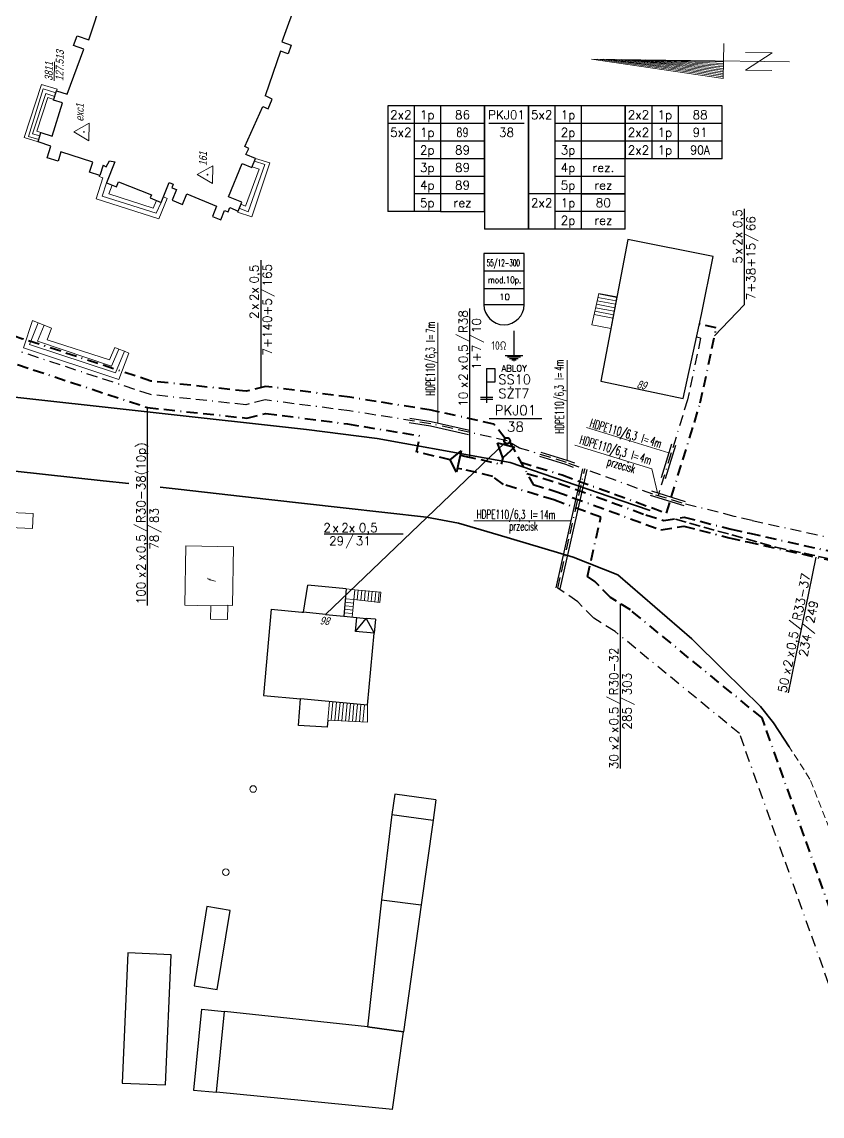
# Model space of a CAD drawing. Header units: millimetres. Extents: x 4848043 to 9699780, y 5827542 to 11659147.
# Drawn here: x 4849861.9 to 4849971, y 5827695.2 to 5827844.5 of the extents above; entities that cross this region are included whole.
import ezdxf
from ezdxf.enums import TextEntityAlignment as Align

# ---------------------------------------------------------------- set-up
doc = ezdxf.new("R2010")
doc.units = ezdxf.units.MM
doc.header["$MEASUREMENT"] = 0
for name, pattern in [('0', [0]), ('BORDER', [1.75, 0.5, -0.25, 0.5, -0.25, 0, -0.25]), ('BUF', [0]), ('KOC', [2, 1.5, -0.5]), ('KOJ', [0]), ('KOU', [1.5, 1, -0.5]), ('SCH', [0])]:
    doc.linetypes.add(name, pattern=pattern)
doc.layers.get('0').update_dxf_attribs({"lineweight": 18})
for name, color, linetype, lineweight in [('EADTD_T_0', 7, '0', 18), ('EBTOO_T_6', 7, '0', 18), ('EBTPO_L_2', 7, '0', 18), ('EBTPO_L_6', 9, '0', 18), ('EBUPP_L_0', 7, '0', 18), ('EBUPP_L_3', 6, '0', 25), ('SDRPK_L_0', 7, '0', 35), ('SDRPK_L_0_nowa_powiatówka', 7, '0', 35), ('SDRPK_L_1_nowa_powiatówka', 7, 'KOU', 18), ('SZNPP_T_0', 1, '0', 18), ('SZNPS_T_4', 7, '0', 18), ('TEL kable doziemne proj.', 32, 'BORDER', 30), ('TEL rury', 6, 'Continuous', 30), ('TEL rury opis MONIKA', 6, 'Continuous', 20), ('TES kable doziemne proj.', 4, 'BORDER', 40), ('TES kable napow. proj.', 241, 'LIN_NAPOW_PROJ', 35), ('TES zakończenia projektowane', 4, 'Continuous', 40), ('TES złącza projektowane', 4, 'Continuous', 40), ('UKKPA_T_6', 251, '0', 18), ('UZB słupy telefoniczne', 32, 'Continuous', 30)]:
    doc.layers.add(name, color=color, linetype=linetype, lineweight=lineweight)
for name, color, linetype in [('OPIS_KABLA', 30, 'Continuous'), ('OPIS_RURY', 6, 'Continuous'), ('RURY-ISTN', 6, 'Continuous'), ('TES opisy kabli abon.', 30, 'Continuous'), ('TES opisy kabli rozdz.', 30, 'Continuous'), ('TES opisy zakończeń', 30, 'Continuous'), ('TES słup. PD', 6, 'Continuous'), ('TES zakończenia istniejące', 140, 'Continuous')]:
    doc.layers.add(name, color=color, linetype=linetype)
doc.styles.add('ROMANS', font='simplex.shx')
doc.styles.add('SIMPLEX', font='simplex.shx', dxfattribs={"width": 0.8, "height": 1.5})
doc.styles.get("Standard").update_dxf_attribs({"font": 'txt', "width": 0.8, "oblique": 15})
doc.linetypes.add('LIN_NAPOW_PROJ', pattern='A,0.0001,-0.4,[136,l_napow.shx,S=0.1,R=0,X=-0.4,Y=0],-0.2,[137,l_napow.shx,S=0.1,R=0,X=-0.2,Y=0],-0.2', length=0.8001)

# ---------------------------------------------------------------- blocks, each defined once
blk = doc.blocks.new('OPX')
at = {"color": 0}
for p, q in [((0.00495, 1.15185), (-0.99505, -0.5802)), ((1.00495, -0.5802), (0.00495, 1.15185)), ((-0.99505, -0.5802), (1.00495, -0.5802))]:
    blk.add_line(p, q, dxfattribs=at)
blk.add_circle((0, 0), 0.045, dxfattribs=at)
blk = doc.blocks.new('UKK')
at = {"color": 0}
blk.add_circle((0, 0), 0.375, dxfattribs=at)
blk = doc.blocks.new('TR-SL1')
blk.add_circle((0, 0), 0.5)
blk = doc.blocks.new('KBR-SL1P')
for p, q in [((0, 0), (-1, 1.48)), ((-1, 1.48), (1, 1.48)), ((1, 1.48), (0, 0))]:
    blk.add_line(p, q)
blk.add_circle((0, 1.98), 0.35)
blk = doc.blocks.new('KIER_PLN2')
for p, q in [((0.34, 24.46), (-1.66, -5.54)), ((0.34, 24.46), (-1.66, -5.54)), ((0.34, -20.54), (0.34, 24.46)), ((0.34, 23.09), (-1.47, -5.54)), ((0.34, 21.71), (-1.28, -5.54)), ((0.34, 20.34), (-1.09, -5.54)), ((0.34, 18.96), (-0.9, -5.54)), ((0.34, 17.59), (-0.71, -5.54)), ((0.34, 16.21), (-0.52, -5.54)), ((0.34, 14.84), (-0.33, -5.54)), ((0.34, 13.46), (-0.14, -5.54)), ((0.34, 12.09), (0.05, -5.54)), ((0.34, 10.71), (0.24, -5.54)), ((-1.66, -5.54), (2.34, -5.54)), ((-0.66, -16.54), (-0.66, -10.54)), ((-0.66, -10.54), (1.34, -16.54)), ((1.34, -16.54), (1.34, -10.54))]:
    blk.add_line(p, q)
blk = doc.blocks.new('KB-RZP')
at = {"style": 'SIMPLEX'}
for s, p in [('/', (0.5, 0.39)), ('x', (-4.75, 0.25)), ('x', (-2.78, 0.25))]:
    blk.add_text(s, height=1, dxfattribs=at).set_placement(p)
for tag, p in [('POJ-KAB', (-5.16, 0.25)), ('DL-KAB', (0.19, -1.25))]:
    blk.add_attdef(tag, text='', height=1, dxfattribs=at).set_placement(p, align=Align.RIGHT)
for tag, p in [('KONS-KAB', (-3.5, 0.25)), ('SR-ZYL', (-0.85, 0.25)), ('SEP', (0.84, -1.25))]:
    blk.add_attdef(tag, text='', height=1, dxfattribs=at).set_placement(p, align=Align.CENTER)
for tag, p in [('NR-KAB', (1.5, 0.25)), ('DL-MON', (1.5, -1.25))]:
    blk.add_attdef(tag, p, '', height=1, dxfattribs=at)
at = {"style": 'SIMPLEX', "flags": 1}
blk.add_attdef('TYP-KAB', text='', height=0.5, dxfattribs=at).set_placement((-8.41, 0.25), align=Align.RIGHT)
blk.add_attdef('REJ-SZAF', (7.64, 0.25), '', height=0.5, dxfattribs=at)
blk = doc.blocks.new('KB-IWP')
at = {"style": 'SIMPLEX'}
for p in [(-1.22, 0.25), (0.64, 0.25)]:
    blk.add_text('x', height=1, dxfattribs=at).set_placement(p, align=Align.RIGHT)
for tag, p in [('POJ-KAB', (-2.13, 0.25)), ('DL-KAB', (-0.62, -1.25))]:
    blk.add_attdef(tag, text='', height=1, dxfattribs=at).set_placement(p, align=Align.RIGHT)
for tag, p in [('KONS-KAB', (-0.52, 0.25)), ('SR-ZYL', (2.12, 0.25)), ('SEP', (-0.02, -1.25))]:
    blk.add_attdef(tag, text='', height=1, dxfattribs=at).set_placement(p, align=Align.CENTER)
at = {"style": 'SIMPLEX', "flags": 1}
blk.add_attdef('TYP-KAB', text='', height=0.5, dxfattribs=at).set_placement((-6.02, 0.25), align=Align.RIGHT)
blk.add_attdef('REJ-SZAF', (6.39, 0.25), '', height=0.5, dxfattribs=at)
at = {"style": 'SIMPLEX'}
blk.add_attdef('DL-MON', (0.7, -1.25), '', height=1, dxfattribs=at)
blk = doc.blocks.new('OB')
at = {"style": 'ROMANS', "width": 0.6}
blk.add_text('l=', height=2, dxfattribs=at).set_placement((9.86, 0.18))
for tag, p in [('OB_TYP', (8.68, 0.18)), ('OB_SW', (11.54, -2.76))]:
    blk.add_attdef(tag, text='', height=2, dxfattribs=at).set_placement(p, align=Align.RIGHT)
blk.add_attdef('OB_DL', (11.91, 0.18), '', height=2, dxfattribs=at)
blk = doc.blocks.new('KBR-ZP2')
blk.add_line((-4, 2), (4, 2))
at = {"style": 'SIMPLEX'}
for tag, p in [('REJ-SZAF', (0, 2.5)), ('NR-ZAK', (0, 0))]:
    blk.add_attdef(tag, text='', height=1.5, dxfattribs=at).set_placement(p, align=Align.CENTER)
blk = doc.blocks.new('*U141')
for p, q in [((10, 0), (0, 0)), ((0, 0), (0, -4)), ((10, -4), (10, 0)), ((0, -4), (0, -8)), ((9, -4), (1, -4)), ((10, -8), (10, -4)), ((0, -8), (0, -12)), ((10, -12), (10, -8)), ((0, -12), (0, -16)), ((10, -16), (10, -12)), ((0, -16), (0, -20)), ((10, -20), (10, -16)), ((0, -20), (0, -24)), ((10, -24), (10, -20)), ((0, -24), (0, -28)), ((10, -28), (10, -24)), ((10, -28), (0, -28))]:
    blk.add_line(p, q)
at = {"style": 'SIMPLEX'}
for tag, p in [('SZAFA', (5, -2)), ('PUNKT', (5, -6))]:
    blk.add_attdef(tag, text='', height=2, dxfattribs=at).set_placement(p, align=Align.MIDDLE_CENTER)
blk = doc.blocks.new('*U136')
for p, q in [((6, 0), (0, 0)), ((0, 0), (0, -4)), ((6, 0), (6, -4)), ((12, 0), (6, 0)), ((22, 0), (12, 0)), ((12, 0), (12, -4)), ((22, -4), (22, 0)), ((6, -4), (0, -4)), ((12, -4), (6, -4)), ((22, -4), (12, -4))]:
    blk.add_line(p, q)
at = {"style": 'SIMPLEX'}
for s, p in [('2x2', (3, -2)), ('1p', (9, -2))]:
    blk.add_text(s, height=2, dxfattribs=at).set_placement(p, align=Align.MIDDLE_CENTER)
blk.add_attdef('PARA1', text='', height=2, dxfattribs=at).set_placement((17, -2), align=Align.MIDDLE_CENTER)
blk = doc.blocks.new('*U126')
for p, q in [((6, 0), (0, 0)), ((0, 0), (0, -16)), ((6, 0), (6, -4)), ((12, 0), (6, 0)), ((22, 0), (12, 0)), ((12, 0), (12, -4)), ((22, -4), (22, 0)), ((6, -4), (6, -8)), ((12, -4), (6, -4)), ((22, -4), (12, -4)), ((12, -4), (12, -8)), ((22, -8), (22, -4)), ((6, -8), (6, -12)), ((12, -8), (6, -8)), ((22, -8), (12, -8)), ((12, -8), (12, -12)), ((22, -12), (22, -8)), ((6, -12), (6, -16)), ((12, -12), (6, -12)), ((22, -12), (12, -12)), ((12, -12), (12, -16)), ((22, -16), (22, -12)), ((0, -16), (0, -20)), ((6, -16), (6, -20)), ((12, -16), (6, -16)), ((22, -16), (12, -16)), ((12, -16), (12, -20)), ((22, -20), (22, -16)), ((6, -20), (0, -20)), ((12, -20), (6, -20)), ((12, -20), (22, -20))]:
    blk.add_line(p, q)
at = {"style": 'SIMPLEX'}
for s, p in [('5x2', (3, -2)), ('1p', (9, -2)), ('2p', (9, -6)), ('3p', (9, -10)), ('4p', (9, -14)), ('5p', (9, -18))]:
    blk.add_text(s, height=2, dxfattribs=at).set_placement(p, align=Align.MIDDLE_CENTER)
for tag, p in [('PARA1', (17, -2)), ('PARA2', (17, -6)), ('PARA3', (17, -10)), ('PARA4', (17, -14)), ('PARA5', (17, -18))]:
    blk.add_attdef(tag, text='', height=2, dxfattribs=at).set_placement(p, align=Align.MIDDLE_CENTER)
blk = doc.blocks.new('ZL-2P')
for p, q in [((0, 0), (1, 1.25)), ((1, 1.25), (1, -1.25)), ((1, -1.25), (0, 0)), ((1, 0.75), (1.5, 0.75)), ((1, -0.75), (1.5, -0.75))]:
    blk.add_line(p, q)
blk = doc.blocks.new('*U123')
for p, q in [((6, 0), (0, 0)), ((0, 0), (0, -4)), ((6, 0), (6, -4)), ((12, 0), (6, 0)), ((22, 0), (12, 0)), ((12, 0), (12, -4)), ((22, -4), (22, 0)), ((0, -4), (0, -8)), ((6, -4), (6, -8)), ((12, -4), (6, -4)), ((22, -4), (12, -4)), ((12, -4), (12, -8)), ((22, -8), (22, -4)), ((6, -8), (0, -8)), ((12, -8), (6, -8)), ((22, -8), (12, -8))]:
    blk.add_line(p, q)
at = {"style": 'SIMPLEX'}
for s, p in [('2x2', (3, -2)), ('1p', (9, -2)), ('2p', (9, -6))]:
    blk.add_text(s, height=2, dxfattribs=at).set_placement(p, align=Align.MIDDLE_CENTER)
for tag, p in [('PARA1', (17, -2)), ('PARA2', (17, -6))]:
    blk.add_attdef(tag, text='', height=2, dxfattribs=at).set_placement(p, align=Align.MIDDLE_CENTER)
blk = doc.blocks.new('ZLOP')
for p, q in [((9.15, 0), (0, 0)), ((0, 0), (0, -11.62)), ((9.15, -11.62), (9.15, 0)), ((9.15, -4), (0, -4)), ((9.15, -8), (0, -8)), ((0, -11.62), (9.15, -11.62))]:
    blk.add_line(p, q)
blk.add_arc((4.58, -11.62), 4.58, 180, 0)
at = {"style": 'ROMANS', "width": 0.713756}
blk.add_attdef('MUFA', text='', height=1.41, dxfattribs=at).set_placement((0.63, -2.88), (8.18, -2.88), align=Align.FIT)
at = {"style": 'ROMANS'}
for tag, p in [('LACZNIK', (4.71, -6.72)), ('PARY', (4.69, -10.56))]:
    blk.add_attdef(tag, text='', height=1.41, dxfattribs=at).set_placement(p, align=Align.CENTER)
for tag, flags, p in [('NRZL', 4, (4.68, -14.12)), ('BOKT', 1, (4.69, -17.8))]:
    blk.add_attdef(tag, text='', height=1.41, dxfattribs=dict(at, flags=flags)).set_placement(p, align=Align.CENTER)

msp = doc.modelspace()

# ---------------------------------------------------------------- linework, layer by layer
at = {"layer": 'EBTPO_L_2', "linetype": 'BUF'}
for p, q in [((4849884.12, 5827764.89), (4849884.26, 5827772.99)), ((4849884.26, 5827772.99), (4849890.75, 5827772.88)), ((4849890.75, 5827772.88), (4849890.61, 5827764.88)), ((4849887.66, 5827764.83), (4849884.12, 5827764.89)), ((4849887.62, 5827763.01), (4849887.66, 5827764.83)), ((4849889.96, 5827764.9), (4849887.66, 5827764.83)), ((4849889.96, 5827764.9), (4849889.93, 5827762.96)), ((4849890.61, 5827764.88), (4849889.96, 5827764.9)), ((4849889.93, 5827762.96), (4849887.62, 5827763.01))]:
    msp.add_line(p, q, dxfattribs=at)
at = {"layer": 'EBTPO_L_6', "linetype": '0'}
for p, q in [((4849862.21, 5827828.69), (4849864.56, 5827835.9)), ((4849864.79, 5827835.34), (4849862.77, 5827828.85)), ((4849863.34, 5827829.21), (4849865.15, 5827834.71)), ((4849864.56, 5827835.9), (4849866.7, 5827835.29)), ((4849866.53, 5827834.79), (4849864.79, 5827835.34)), ((4849865.15, 5827834.71), (4849866.38, 5827834.3)), ((4849866.7, 5827835.29), (4849866.62, 5827835.04)), ((4849865.44, 5827834.14), (4849863.92, 5827829.56)), ((4849866.25, 5827833.89), (4849865.44, 5827834.14)), ((4849864.09, 5827828.08), (4849862.21, 5827828.69)), ((4849862.77, 5827828.85), (4849864.19, 5827828.4)), ((4849864.34, 5827828.9), (4849863.34, 5827829.21)), ((4849863.92, 5827829.56), (4849864.48, 5827829.36)), ((4849893.75, 5827825.81), (4849895.72, 5827825.22)), ((4849892.37, 5827819.32), (4849894.24, 5827824.37)), ((4849892.76, 5827818.56), (4849895.01, 5827825)), ((4849895.72, 5827825.22), (4849893.26, 5827817.86)), ((4849894.24, 5827824.37), (4849893.31, 5827824.71)), ((4849895.01, 5827825), (4849893.62, 5827825.48)), ((4849872.04, 5827820.32), (4849872.94, 5827823.19)), ((4849872.41, 5827823.36), (4849872.47, 5827823.53)), ((4849872.94, 5827823.19), (4849872.41, 5827823.36)), ((4849873.43, 5827822.5), (4849872.83, 5827820.7)), ((4849873.73, 5827821.03), (4849874.18, 5827822.2)), ((4849880.57, 5827817.62), (4849872.04, 5827820.32)), ((4849872.83, 5827820.7), (4849880.22, 5827818.39)), ((4849879.79, 5827819.04), (4849873.73, 5827821.03)), ((4849880.23, 5827820.11), (4849879.79, 5827819.04)), ((4849880.22, 5827818.39), (4849880.87, 5827819.84)), ((4849881.71, 5827820.36), (4849880.57, 5827817.62)), ((4849881.19, 5827820.59), (4849881.71, 5827820.36)), ((4849891.31, 5827818.52), (4849891.38, 5827818.65)), ((4849893.26, 5827817.86), (4849891.31, 5827818.52)), ((4849891.54, 5827819.06), (4849892.76, 5827818.56)), ((4849891.75, 5827819.58), (4849892.37, 5827819.32))]:
    msp.add_line(p, q, dxfattribs=at)
at = {"layer": 'EBTPO_L_6', "linetype": 'SCH'}
for p, q in [((4849939.6, 5827803.14), (4849940.54, 5827807.42)), ((4849940.33, 5827806.42), (4849942.83, 5827805.94)), ((4849940.43, 5827806.89), (4849942.92, 5827806.41)), ((4849940.53, 5827807.36), (4849943.02, 5827806.88)), ((4849943.03, 5827806.94), (4849940.54, 5827807.42)), ((4849942.2, 5827802.65), (4849943.03, 5827806.94)), ((4849940.02, 5827805.01), (4849942.57, 5827804.52)), ((4849940.12, 5827805.48), (4849942.65, 5827805)), ((4849940.23, 5827805.95), (4849942.74, 5827805.47)), ((4849862.1, 5827800), (4849863.33, 5827803.73)), ((4849864.09, 5827803.43), (4849862.91, 5827800.46)), ((4849863.33, 5827803.73), (4849864.09, 5827803.43)), ((4849864.93, 5827803.08), (4849864.09, 5827803.43)), ((4849939.91, 5827804.55), (4849942.47, 5827804.06)), ((4849864.02, 5827800.92), (4849864.93, 5827803.08)), ((4849864.93, 5827803.08), (4849865.92, 5827802.69)), ((4849865.92, 5827802.69), (4849865.32, 5827801.11)), ((4849942.2, 5827802.65), (4849939.6, 5827803.14)), ((4849862.91, 5827800.46), (4849874.66, 5827796.58)), ((4849874.11, 5827797.49), (4849864.02, 5827800.92)), ((4849865.32, 5827801.11), (4849873.82, 5827798.37)), ((4849875.11, 5827795.68), (4849862.1, 5827800)), ((4849873.82, 5827798.37), (4849874.58, 5827800.07)), ((4849875.1, 5827799.81), (4849874.11, 5827797.49)), ((4849874.58, 5827800.07), (4849875.1, 5827799.81)), ((4849874.66, 5827796.58), (4849875.87, 5827799.56)), ((4849875.87, 5827799.56), (4849875.1, 5827799.81)), ((4849876.46, 5827799.28), (4849875.11, 5827795.68)), ((4849875.87, 5827799.56), (4849876.46, 5827799.28)), ((4849905.78, 5827763.4), (4849906.13, 5827767.12)), ((4849907.28, 5827767), (4849906.13, 5827767.12)), ((4849906.92, 5827763.29), (4849907.28, 5827767)), ((4849907.15, 5827765.67), (4849907.28, 5827767)), ((4849907.28, 5827767), (4849910.85, 5827766.68)), ((4849907.76, 5827766.96), (4849907.63, 5827765.63)), ((4849908.24, 5827766.91), (4849908.11, 5827765.57)), ((4849908.72, 5827766.88), (4849908.59, 5827765.52)), ((4849909.19, 5827766.83), (4849909.05, 5827765.47)), ((4849909.67, 5827766.79), (4849909.53, 5827765.42)), ((4849910.15, 5827766.74), (4849910.01, 5827765.37)), ((4849910.63, 5827766.71), (4849910.49, 5827765.32)), ((4849910.7, 5827765.29), (4849910.85, 5827766.68)), ((4849905.91, 5827764.83), (4849907.06, 5827764.72)), ((4849905.96, 5827765.31), (4849907.11, 5827765.2)), ((4849906, 5827765.79), (4849907.15, 5827765.67)), ((4849907.15, 5827765.67), (4849910.7, 5827765.29)), ((4849906.92, 5827763.29), (4849905.78, 5827763.4)), ((4849905.82, 5827763.87), (4849906.96, 5827763.76)), ((4849905.87, 5827764.35), (4849907.02, 5827764.24)), ((4849903.83, 5827751.75), (4849903.6, 5827749.23)), ((4849903.83, 5827751.75), (4849909.03, 5827751.27)), ((4849904.08, 5827749.2), (4849904.31, 5827751.7)), ((4849904.56, 5827749.18), (4849904.79, 5827751.66)), ((4849905.04, 5827749.14), (4849905.27, 5827751.61)), ((4849905.52, 5827749.12), (4849905.75, 5827751.57)), ((4849906, 5827749.09), (4849906.23, 5827751.52)), ((4849906.48, 5827749.07), (4849906.7, 5827751.48)), ((4849906.96, 5827749.05), (4849907.17, 5827751.44)), ((4849907.44, 5827749.02), (4849907.65, 5827751.39)), ((4849907.92, 5827749), (4849908.13, 5827751.35)), ((4849908.4, 5827748.96), (4849908.61, 5827751.3)), ((4849909.03, 5827751.27), (4849909.02, 5827748.93)), ((4849903.6, 5827749.23), (4849909.02, 5827748.93))]:
    msp.add_line(p, q, dxfattribs=at)
at = {"layer": 'EBUPP_L_0', "linetype": '0'}
for p, q in [((4849863.41, 5827777.42), (4849859.31, 5827777.59)), ((4849863.32, 5827775.37), (4849863.41, 5827777.42)), ((4849859.14, 5827775.54), (4849863.32, 5827775.37))]:
    msp.add_line(p, q, dxfattribs=at)
at = {"layer": 'EBUPP_L_3', "linetype": '0'}
for p, q in [((4849871.01, 5827842), (4849873.16, 5827848.57)), ((4849899.46, 5827847.67), (4849897.35, 5827841.73)), ((4849868.94, 5827841.23), (4849869.43, 5827842.58)), ((4849869.43, 5827842.58), (4849871.01, 5827842)), ((4849868.05, 5827834.6), (4849870.32, 5827840.73)), ((4849870.32, 5827840.73), (4849868.94, 5827841.23)), ((4849897.35, 5827841.73), (4849898.61, 5827841.28)), ((4849898.61, 5827841.28), (4849898.19, 5827840.1)), ((4849897.17, 5827840.46), (4849895.07, 5827834.37)), ((4849898.19, 5827840.1), (4849897.17, 5827840.46)), ((4849866.22, 5827833.78), (4849866.62, 5827835.04)), ((4849866.62, 5827835.04), (4849868.05, 5827834.6)), ((4849866, 5827828.87), (4849867.42, 5827833.41)), ((4849867.42, 5827833.41), (4849866.22, 5827833.78)), ((4849895.3, 5827834.27), (4849895.07, 5827834.37)), ((4849896.04, 5827833.94), (4849895.3, 5827834.27)), ((4849895.45, 5827832.6), (4849896.04, 5827833.94)), ((4849892.31, 5827827.46), (4849894.73, 5827832.92)), ((4849894.73, 5827832.92), (4849895.45, 5827832.6)), ((4849864.09, 5827828.08), (4849864.48, 5827829.36)), ((4849864.48, 5827829.36), (4849866, 5827828.87)), ((4849865.82, 5827827.53), (4849864.09, 5827828.08)), ((4849865.32, 5827825.93), (4849865.82, 5827827.53)), ((4849892.85, 5827827.17), (4849892.31, 5827827.46)), ((4849892.41, 5827826.36), (4849892.85, 5827827.17)), ((4849866.82, 5827825.46), (4849865.32, 5827825.93)), ((4849867.21, 5827826.72), (4849866.82, 5827825.46)), ((4849871.55, 5827825.35), (4849867.21, 5827826.72)), ((4849893.75, 5827825.81), (4849892.41, 5827826.36)), ((4849893.26, 5827824.61), (4849893.75, 5827825.81)), ((4849871.12, 5827823.96), (4849871.55, 5827825.35)), ((4849872.97, 5827824.91), (4849872.52, 5827823.51)), ((4849872.97, 5827824.91), (4849873.4, 5827824.69)), ((4849873.4, 5827824.69), (4849873.82, 5827825.52)), ((4849874.56, 5827825.36), (4849873.43, 5827822.5)), ((4849873.82, 5827825.52), (4849874.56, 5827825.36)), ((4849890.07, 5827820.62), (4849891.93, 5827825.16)), ((4849891.93, 5827825.16), (4849893.26, 5827824.61)), ((4849872.52, 5827823.51), (4849871.12, 5827823.96)), ((4849874.79, 5827821.96), (4849875.05, 5827822.64)), ((4849875.05, 5827822.64), (4849879.56, 5827820.86)), ((4849873.43, 5827822.5), (4849874.79, 5827821.96)), ((4849880.87, 5827819.84), (4849881.99, 5827822.54)), ((4849881.99, 5827822.54), (4849882.51, 5827822.33)), ((4849882.51, 5827822.33), (4849882.32, 5827821.85)), ((4849882.32, 5827821.85), (4849882.96, 5827821.59)), ((4849882.96, 5827821.59), (4849882.37, 5827820.14)), ((4849879.56, 5827820.86), (4849879.4, 5827820.45)), ((4849879.4, 5827820.45), (4849880.87, 5827819.84)), ((4849882.37, 5827820.14), (4849883.78, 5827819.57)), ((4849883.78, 5827819.57), (4849884.37, 5827821)), ((4849884.37, 5827821), (4849888.44, 5827819.34)), ((4849891.88, 5827819.88), (4849890.07, 5827820.62)), ((4849891.38, 5827818.65), (4849891.88, 5827819.88)), ((4849888.44, 5827819.34), (4849887.86, 5827817.92)), ((4849889, 5827817.46), (4849889.53, 5827818.74)), ((4849889.53, 5827818.74), (4849890, 5827818.56)), ((4849890, 5827818.56), (4849890.23, 5827819.13)), ((4849890.23, 5827819.13), (4849891.38, 5827818.65)), ((4849887.86, 5827817.92), (4849889, 5827817.46)), ((4849944.52, 5827814.8), (4849940.82, 5827795.47)), ((4849956.14, 5827812.44), (4849944.52, 5827814.8)), ((4849954.54, 5827804.55), (4849956.14, 5827812.44)), ((4849954.22, 5827803.09), (4849954.54, 5827804.55)), ((4849952.05, 5827793.08), (4849954.22, 5827803.09)), ((4849940.82, 5827795.47), (4849948.2, 5827793.9)), ((4849948.2, 5827793.9), (4849952.05, 5827793.08)), ((4849900.3, 5827763.93), (4849900.86, 5827767.62)), ((4849900.86, 5827767.62), (4849900.86, 5827767.62)), ((4849906.13, 5827767.12), (4849900.86, 5827767.62)), ((4849906.13, 5827767.12), (4849905.78, 5827763.4)), ((4849895.9, 5827764.36), (4849894.82, 5827752.57)), ((4849895.9, 5827764.36), (4849900.07, 5827763.95)), ((4849900.07, 5827763.95), (4849900.3, 5827763.93)), ((4849903.3, 5827763.64), (4849900.3, 5827763.93)), ((4849903.3, 5827763.64), (4849905.78, 5827763.4)), ((4849905.78, 5827763.4), (4849907.56, 5827763.23)), ((4849907.37, 5827761.33), (4849907.56, 5827763.23)), ((4849907.37, 5827761.33), (4849908.83, 5827763.1)), ((4849907.56, 5827763.23), (4849908.83, 5827763.1)), ((4849910.1, 5827762.98), (4849908.83, 5827763.1)), ((4849908.83, 5827763.1), (4849909.92, 5827761.1)), ((4849910.1, 5827762.98), (4849909.92, 5827761.1)), ((4849909.92, 5827761.1), (4849907.37, 5827761.33)), ((4849909.03, 5827751.27), (4849909.92, 5827761.1)), ((4849894.82, 5827752.57), (4849899.86, 5827752.11)), ((4849899.63, 5827748.5), (4849899.86, 5827752.11)), ((4849909.03, 5827751.27), (4849899.86, 5827752.11)), ((4849903.54, 5827748.25), (4849899.63, 5827748.5)), ((4849903.6, 5827749.23), (4849903.54, 5827748.25)), ((4849912.73, 5827739.13), (4849912.33, 5827736.36)), ((4849918.35, 5827738.35), (4849912.73, 5827739.13)), ((4849918.35, 5827738.35), (4849917.97, 5827735.56)), ((4849912.33, 5827736.36), (4849910.94, 5827724.7)), ((4849912.33, 5827736.36), (4849917.97, 5827735.56)), ((4849917.97, 5827735.56), (4849916.34, 5827724.05)), ((4849910.94, 5827724.7), (4849909, 5827707.4)), ((4849910.94, 5827724.7), (4849916.34, 5827724.05)), ((4849887.12, 5827723.79), (4849885.37, 5827712.99)), ((4849890.27, 5827723.28), (4849887.12, 5827723.79)), ((4849888.53, 5827712.47), (4849890.27, 5827723.28)), ((4849916.34, 5827724.05), (4849913.92, 5827706.72)), ((4849876.32, 5827717.49), (4849875.56, 5827699.71)), ((4849882.26, 5827717.23), (4849876.32, 5827717.49)), ((4849881.48, 5827699.46), (4849882.26, 5827717.23)), ((4849885.37, 5827712.99), (4849888.53, 5827712.47)), ((4849886.37, 5827709.81), (4849885.28, 5827698.77)), ((4849886.37, 5827709.81), (4849889.52, 5827709.48)), ((4849888.44, 5827698.46), (4849889.52, 5827709.48)), ((4849909, 5827707.4), (4849889.52, 5827709.48)), ((4849909, 5827707.4), (4849909, 5827707.4)), ((4849909, 5827707.4), (4849913.92, 5827706.72)), ((4849913.92, 5827706.72), (4849909, 5827707.4)), ((4849912.43, 5827696.11), (4849913.92, 5827706.72)), ((4849875.56, 5827699.71), (4849881.48, 5827699.46)), ((4849885.28, 5827698.77), (4849888.44, 5827698.46)), ((4849912.43, 5827696.11), (4849888.44, 5827698.46))]:
    msp.add_line(p, q, dxfattribs=at)
at = {"layer": 'OPIS_RURY'}
for p, q in [((4849928.99, 5827802.33), (4849928.99, 5827798.98)), ((4849927.8, 5827798.98), (4849930.18, 5827798.98)), ((4849928.1, 5827798.78), (4849929.88, 5827798.78)), ((4849928.39, 5827798.57), (4849929.58, 5827798.57)), ((4849928.69, 5827798.37), (4849929.29, 5827798.37)), ((4849928.97, 5827798.21), (4849929.01, 5827798.21))]:
    msp.add_line(p, q, dxfattribs=at)
at = {"layer": 'RURY-ISTN'}
for p, q in [((4849925.26, 5827797.17), (4849925.26, 5827792.52)), ((4849925.26, 5827797.17), (4849926.38, 5827797.17)), ((4849926.38, 5827797.17), (4849926.38, 5827795.33)), ((4849926.38, 5827795.33), (4849925.26, 5827795.33)), ((4849926.12, 5827793.22), (4849924.41, 5827793.22)), ((4849926.12, 5827792.95), (4849924.41, 5827792.95))]:
    msp.add_line(p, q, dxfattribs=at)
at = {"layer": 'SDRPK_L_0', "linetype": 'KOJ'}
for p, q in [((4849855.44, 5827793.86), (4849900.7, 5827788.86)), ((4849900.7, 5827788.86), (4849910.33, 5827787.65)), ((4849910.33, 5827787.65), (4849924.91, 5827785.01)), ((4849924.91, 5827785.01), (4849928.46, 5827784.36)), ((4849928.46, 5827784.36), (4849943.55, 5827779.19)), ((4849872.97, 5827781.88), (4849860.97, 5827783.19)), ((4849876.48, 5827781.49), (4849872.97, 5827781.88)), ((4849883.19, 5827780.74), (4849880.75, 5827781.01)), ((4849895.56, 5827779.34), (4849883.19, 5827780.74)), ((4849905.71, 5827778.2), (4849895.56, 5827779.34)), ((4849917.08, 5827776.92), (4849905.71, 5827778.2)), ((4849943.55, 5827779.19), (4849947.57, 5827777.83)), ((4849921.44, 5827776.1), (4849917.08, 5827776.92)), ((4849926.85, 5827774.49), (4849921.44, 5827776.1)), ((4849937.05, 5827771.45), (4849926.85, 5827774.49)), ((4849943.17, 5827769.06), (4849937.05, 5827771.45))]:
    msp.add_line(p, q, dxfattribs=at)
at = {"layer": 'SDRPK_L_0', "linetype": 'KOC'}
for p, q in [((4849951.01, 5827776.62), (4849964.65, 5827772.83)), ((4849964.65, 5827772.83), (4849979.9, 5827769.51))]:
    msp.add_line(p, q, dxfattribs=at)
at = {"layer": 'SDRPK_L_0_nowa_powiatówka', "linetype": '0'}
for p, q in [((4849953.23, 5827760.33), (4849943.17, 5827769.06)), ((4849957.6, 5827756), (4849953.23, 5827760.33)), ((4849962.59, 5827751.08), (4849957.6, 5827756)), ((4849964.38, 5827748.87), (4849962.59, 5827751.08)), ((4849966.51, 5827745.6), (4849964.38, 5827748.87))]:
    msp.add_line(p, q, dxfattribs=at)
at = {"layer": 'SDRPK_L_1_nowa_powiatówka', "linetype": 'KOU'}
for p, q in [((4849969.35, 5827741.18), (4849966.51, 5827745.6)), ((4849977.5, 5827720.55), (4849969.35, 5827741.18))]:
    msp.add_line(p, q, dxfattribs=at)
at = {"layer": 'TEL kable doziemne proj.', "ltscale": 3}
for p, q in [((4849954.44, 5827801.34), (4849952.66, 5827792.93)), ((4849954.44, 5827801.34), (4849953.87, 5827801.47)), ((4849952.66, 5827792.93), (4849948.63, 5827779.84)), ((4849961.48, 5827776.46), (4849998.8, 5827768.2))]:
    msp.add_line(p, q, dxfattribs=at)
for points in [[(4849959.03, 5827777.02), (4849951.92, 5827778.82), (4849947.94, 5827780.05), (4849936.16, 5827784.37), (4849929.74, 5827786.34), (4849928.06, 5827787.33), (4849917.65, 5827789.65), (4849906.55, 5827791.41), (4849895.05, 5827792.9), (4849892.42, 5827792.24), (4849879.41, 5827793.63), (4849861.9, 5827799.4)], [(4849996.75, 5827686.02), (4849991.2, 5827703.13), (4849977.28, 5827698.18), (4849959.76, 5827747.38), (4849942.77, 5827761.31), (4849939.87, 5827763.11), (4849937.7, 5827765.36), (4849934.97, 5827767.22), (4849938.64, 5827783.46)], [(4849961.48, 5827776.46), (4849959.03, 5827777.02)]]:
    msp.add_lwpolyline(points, dxfattribs=at)
at = {"layer": 'TEL rury'}
for p, q in [((4849914.68, 5827789.82), (4849917.59, 5827789.35)), ((4849914.78, 5827790.41), (4849917.7, 5827789.94)), ((4849917.7, 5827789.94), (4849922.92, 5827788.78)), ((4849917.59, 5827789.35), (4849922.79, 5827788.2)), ((4849949.09, 5827782.34), (4849950.5, 5827786.93)), ((4849936.25, 5827784.65), (4849932.71, 5827785.74)), ((4849949.66, 5827782.16), (4849951.07, 5827786.75)), ((4849936.06, 5827784.08), (4849932.53, 5827785.16)), ((4849937.11, 5827783.7), (4849936.06, 5827784.08)), ((4849937.31, 5827784.26), (4849936.25, 5827784.65)), ((4849938.35, 5827783.52), (4849934.68, 5827767.28)), ((4849938.93, 5827783.39), (4849935.26, 5827767.15)), ((4849947.55, 5827779.91), (4849952.14, 5827778.48)), ((4849947.73, 5827780.48), (4849952.32, 5827779.05))]:
    msp.add_line(p, q, dxfattribs=at)
at = {"layer": 'TEL rury opis MONIKA'}
for p, q in [((4849918.61, 5827803.41), (4849918.62, 5827789.74)), ((4849936.24, 5827798.32), (4849936.25, 5827784.65)), ((4849950.12, 5827785.69), (4849938.88, 5827789.12)), ((4849947.81, 5827783.51), (4849937.3, 5827786.71)), ((4849948.54, 5827780.23), (4849947.81, 5827783.51)), ((4849936.74, 5827776.43), (4849923.5, 5827776.43))]:
    msp.add_line(p, q, dxfattribs=at)
at = {"layer": 'TES kable doziemne proj.', "ltscale": 3}
for p, q in [((4849855.75, 5827803.55), (4849861.96, 5827801.25)), ((4849861.3, 5827797.71), (4849879.03, 5827791.86)), ((4849879.03, 5827791.86), (4849892.55, 5827790.42)), ((4849892.55, 5827790.42), (4849895.16, 5827791.07)), ((4849895.16, 5827791.07), (4849906.29, 5827789.63)), ((4849906.29, 5827789.63), (4849916.17, 5827788)), ((4849915.72, 5827785.78), (4849916.17, 5827788)), ((4849920.31, 5827784.75), (4849915.72, 5827785.78)), ((4849922.26, 5827785.24), (4849927.25, 5827784.13)), ((4849927.48, 5827785.02), (4849927.25, 5827784.13))]:
    msp.add_line(p, q, dxfattribs=at)
for points in [[(4849929.92, 5827784.4), (4849935.58, 5827782.66), (4849949.78, 5827777.46), (4849954.4, 5827792.48), (4849956.58, 5827802.72), (4849954.25, 5827803.23)], [(4849927.8, 5827787.66), (4849926.26, 5827789.59), (4849917.71, 5827791.5), (4849906.61, 5827793.26), (4849895.12, 5827794.75), (4849892.49, 5827794.09), (4849879.48, 5827795.48), (4849861.96, 5827801.25)], [(4849928.42, 5827787.11), (4849931.59, 5827781.37), (4849934.82, 5827780.38), (4849949.03, 5827775.18), (4849952.13, 5827775.68), (4849958.33, 5827774.1), (4849960.83, 5827773.53), (4849995.22, 5827765.92), (4849992.67, 5827754.53), (4850020.48, 5827748.19)], [(4849993.07, 5827685.71), (4849988.92, 5827698.5), (4849981.88, 5827695.99), (4849962.82, 5827749.53), (4849944.87, 5827764.25), (4849942.15, 5827765.93), (4849940.03, 5827768.13), (4849939.02, 5827768.82), (4849940.85, 5827776.9), (4849934.43, 5827779.25), (4849927.54, 5827781.36), (4849926.1, 5827782.45), (4849921.87, 5827783.48)], [(4849930.76, 5827782.88), (4849935.2, 5827781.52), (4849946.98, 5827777.21), (4849949.42, 5827776.46), (4849952.18, 5827776.9), (4849958.61, 5827775.26), (4849961.09, 5827774.71), (4849996.65, 5827766.83), (4849994.1, 5827755.43), (4850021.27, 5827749.24)]]:
    msp.add_lwpolyline(points, dxfattribs=at)
at = {"layer": 'TES kable napow. proj.', "ltscale": 3}
msp.add_line((4849927.75, 5827787.04), (4849903.3, 5827763.64), dxfattribs=at)
at = {"layer": 'TES opisy kabli rozdz.'}
for p, q in [((4849960.39, 5827818.95), (4849960.39, 5827805.86)), ((4849894.45, 5827811.96), (4849894.45, 5827794.58)), ((4849922.97, 5827785.08), (4849922.97, 5827805.35)), ((4849956.35, 5827801.64), (4849960.39, 5827805.86)), ((4849879.03, 5827764.88), (4849879.03, 5827791.86)), ((4849913.86, 5827774.57), (4849903.1, 5827774.57)), ((4849966.44, 5827752.93), (4849970.2, 5827771.46)), ((4849943.51, 5827742.65), (4849943.51, 5827765.09))]:
    msp.add_line(p, q, dxfattribs=at)

# ---------------------------------------------------------------- block references
at = {"linetype": 'Continuous', "xscale": 1.199999999999999, "yscale": 0.6, "zscale": 1.199999999999999, "rotation": 89.17478727465868}
msp.add_blockref('KIER_PLN2', (4849954.23, 5827838.76), dxfattribs=at)
at = {"layer": 'SZNPP_T_0', "xscale": 1.2, "yscale": 1.2, "zscale": 1.2, "rotation": 88.97723720235952}
for p in [(4849870.36, 5827829.44), (4849887.19, 5827823.62)]:
    msp.add_blockref('OPX', p, dxfattribs=at)
at = {"layer": 'TEL rury opis MONIKA'}
for p, xscale, yscale, zscale, rotation, values in [((4849918.29, 5827794.89), 0.6, 0.6, 0.6, 89.85689110256736, {'OB_TYP': 'HDPE110/6,3', 'OB_DL': '7m'}), ((4849935.9, 5827789.72), 0.5999999999999998, 0.5999999999999998, 0.5999999999999998, 90.41839268652092, {'OB_TYP': 'HDPE110/6,3', 'OB_DL': '4m'}), ((4849939.18, 5827786.44), 0.6, 0.6, 0.6, 343.4340722614948, {'OB_TYP': 'HDPE110/6,3', 'OB_DL': '4m', 'OB_SW': 'przecisk'})]:
    msp.add_blockref('OB', p, dxfattribs=dict(at, xscale=xscale, yscale=yscale, zscale=zscale, rotation=rotation)).add_auto_attribs(values)
ref = msp.add_blockref('OB', (4849940.57, 5827788.71), dxfattribs=dict(at, xscale=0.6, yscale=0.6, zscale=0.6, rotation=343.4340723285778))
ref.add_attrib('OB_TYP', 'HDPE110/6,3', dxfattribs={"layer": '0', "height": 1.2, "rotation": 343.4341, "style": 'ROMANS', "oblique": 360, "width": 0.6}).set_placement((4849945.59, 5827787.33), align=Align.RIGHT)
ref.add_attrib('OB_DL', '4m', (4849947.45, 5827786.77), dxfattribs={"layer": '0', "height": 1.2, "rotation": 343.4341, "style": 'ROMANS', "oblique": 360, "width": 0.6})
ref = msp.add_blockref('OB', (4849925.33, 5827776.6), dxfattribs=dict(at, xscale=0.6, yscale=0.6, zscale=0.6, rotation=359.6444294057341))
ref.add_attrib('OB_TYP', 'HDPE110/6,3', dxfattribs={"layer": '0', "height": 1.2, "rotation": 359.6444, "style": 'ROMANS', "oblique": 360, "width": 0.6}).set_placement((4849930.54, 5827776.67), align=Align.RIGHT)
ref.add_attrib('OB_DL', '14m', (4849932.48, 5827776.66), dxfattribs={"layer": '0', "height": 1.2, "rotation": 359.6444, "style": 'ROMANS', "oblique": 360, "width": 0.6})
ref.add_attrib('OB_SW', 'przecisk', dxfattribs={"layer": '0', "height": 1.2, "rotation": 359.6444, "style": 'ROMANS', "oblique": 360, "width": 0.6}).set_placement((4849932.24, 5827775.07), align=Align.RIGHT)
at = {"layer": 'TES opisy kabli abon.', "linetype": 'Continuous'}
for p, xscale, yscale, zscale, rotation, values in [((4849960.39, 5827815.07), 1.199999999655397, 1.199999999655397, 1.199999999655397, 89.99999999478186, {'POJ-KAB': '5', 'KONS-KAB': '2', 'DL-KAB': '7+38+15', 'DL-MON': '66', 'SR-ZYL': '0,5', 'SEP': '/'}), ((4849894.45, 5827807.52), 1.199999999727953, 1.199999999727953, 1.199999999727953, 89.99999999981154, {'POJ-KAB': '2', 'KONS-KAB': '2', 'DL-KAB': '7+140+5', 'DL-MON': '165', 'SR-ZYL': '0,5', 'SEP': '/'})]:
    msp.add_blockref('KB-IWP', p, dxfattribs=dict(at, xscale=xscale, yscale=yscale, zscale=zscale, rotation=rotation)).add_auto_attribs(values)
at = {"layer": 'TES opisy kabli abon.', "linetype": 'Continuous', "xscale": 1.199999999727946, "yscale": 1.199999999727946, "zscale": 1.199999999727946}
msp.add_blockref('KB-IWP', (4849906.58, 5827774.57), dxfattribs=at).add_auto_attribs({'POJ-KAB': '2', 'KONS-KAB': '2', 'DL-KAB': '29', 'DL-MON': '31', 'SR-ZYL': '0,5', 'SEP': '/'})
at = {"layer": 'TES opisy kabli rozdz.'}
for p, xscale, yscale, zscale, rotation, values in [((4849922.97, 5827800.21), 1.199999999665371, 1.199999999665371, 1.199999999665371, 90.00000002145802, {'POJ-KAB': '10', 'KONS-KAB': '2', 'SR-ZYL': '0,5', 'NR-KAB': 'R38', 'DL-KAB': '1+7', 'DL-MON': '10', 'SEP': '/'}), ((4849879.03, 5827774.3), 1.199999999930151, 1.199999999930151, 1.199999999930151, 90.00000000156781, {'POJ-KAB': '100', 'KONS-KAB': '2', 'SR-ZYL': '0,5', 'NR-KAB': 'R30-38(10p)', 'DL-KAB': '78', 'DL-MON': '83', 'SEP': '/'}), ((4849968.06, 5827760.9), 1.199999999930151, 1.199999999930151, 1.199999999930151, 78.53388411826161, {'POJ-KAB': '50', 'KONS-KAB': '2', 'SR-ZYL': '0,5', 'NR-KAB': 'R33-37', 'DL-KAB': '234', 'DL-MON': '249', 'SEP': '/'}), ((4849943.51, 5827750.79), 1.199999999930151, 1.199999999930151, 1.199999999930151, 90.00000000296691, {'POJ-KAB': '30', 'KONS-KAB': '2', 'SR-ZYL': '0,5', 'NR-KAB': 'R30-32', 'DL-KAB': '285', 'DL-MON': '303', 'SEP': '/'})]:
    msp.add_blockref('KB-RZP', p, dxfattribs=dict(at, xscale=xscale, yscale=yscale, zscale=zscale, rotation=rotation)).add_auto_attribs(values)
at = {"layer": 'TES opisy zakończeń', "xscale": 0.8999999999268938, "yscale": 0.8999999999268938, "zscale": 0.8999999999268938}
msp.add_blockref('KBR-ZP2', (4849929.19, 5827788.57), dxfattribs=at).add_auto_attribs({'REJ-SZAF': 'PKJ01', 'NR-ZAK': '38'})
at = {"layer": 'TES słup. PD', "xscale": 0.6, "yscale": 0.6, "zscale": 0.6}
for name, p, values in [('*U136', (4849911.77, 5827832.99), {'PARA1': '86'}), ('*U141', (4849924.97, 5827832.99), {'SZAFA': 'PKJ01', 'PUNKT': '38'}), ('*U126', (4849930.97, 5827832.99), {'PARA4': 'rez.', 'PARA5': 'rez'}), ('*U136', (4849944.17, 5827832.99), {'PARA1': '88'}), ('*U136', (4849944.17, 5827830.59), {'PARA1': '91'}), ('*U123', (4849930.97, 5827820.99), {'PARA1': '80', 'PARA2': 'rez'})]:
    msp.add_blockref(name, p, dxfattribs=at).add_auto_attribs(values)
at = {"layer": 'TES słup. PD'}
ref = msp.add_blockref('*U126', (4849911.77, 5827830.59), dxfattribs=dict(at, xscale=0.6, yscale=0.6, zscale=0.6))
ref.add_attrib('PARA1', '89', dxfattribs={"layer": '0', "height": 1.2, "style": 'SIMPLEX', "width": 0.8}).set_placement((4849921.97, 5827829.39), align=Align.MIDDLE_CENTER)
ref.add_attrib('PARA2', '89', dxfattribs={"layer": '0', "height": 1.2, "style": 'SIMPLEX'}).set_placement((4849921.97, 5827826.99), align=Align.MIDDLE_CENTER)
ref.add_attrib('PARA3', '89', dxfattribs={"layer": '0', "height": 1.2, "style": 'SIMPLEX'}).set_placement((4849921.97, 5827824.59), align=Align.MIDDLE_CENTER)
ref.add_attrib('PARA4', '89', dxfattribs={"layer": '0', "height": 1.2, "style": 'SIMPLEX'}).set_placement((4849921.97, 5827822.19), align=Align.MIDDLE_CENTER)
ref.add_attrib('PARA5', 'rez', dxfattribs={"layer": '0', "height": 1.2, "style": 'SIMPLEX'}).set_placement((4849921.97, 5827819.79), align=Align.MIDDLE_CENTER)
ref = msp.add_blockref('*U136', (4849944.17, 5827828.19), dxfattribs=dict(at, xscale=0.6, yscale=0.6, zscale=0.6))
ref.add_attrib('PARA1', '90A', dxfattribs={"layer": '0', "height": 1.2, "style": 'SIMPLEX', "width": 0.9}).set_placement((4849954.37, 5827826.99), align=Align.MIDDLE_CENTER)
at = {"layer": 'TES zakończenia istniejące', "linetype": 'ByBlock', "ltscale": 5}
ref = msp.add_blockref('ZLOP', (4849924.89, 5827812.87), dxfattribs=dict(at, xscale=0.6, yscale=0.6, zscale=0.6))
ref.add_attrib('MUFA', '55/12-300', dxfattribs={"layer": '0', "height": 0.9, "rotation": 360, "style": 'ROMANS', "width": 0.593962}).set_placement((4849925.27, 5827811.14), (4849929.8, 5827811.14), align=Align.FIT)
ref.add_attrib('LACZNIK', 'mod.10p.', dxfattribs={"layer": '0', "height": 0.9, "style": 'ROMANS', "width": 0.8}).set_placement((4849927.72, 5827808.83), align=Align.CENTER)
ref.add_attrib('PARY', '10', dxfattribs={"layer": '0', "height": 0.844, "style": 'ROMANS'}).set_placement((4849927.71, 5827806.53), align=Align.CENTER)
at = {"layer": 'TES zakończenia projektowane', "xscale": 1.2, "yscale": 1.2, "zscale": 1.2, "rotation": 345.9007677578155}
msp.add_blockref('KBR-SL1P', (4849927.48, 5827785.02), dxfattribs=at)
at = {"layer": 'TES złącza projektowane', "linetype": 'ByBlock', "xscale": 1.2, "yscale": 1.2, "zscale": 1.2, "rotation": 347.4285212895902}
msp.add_blockref('ZL-2P', (4849920.31, 5827784.75), dxfattribs=at)
at = {"layer": 'UKKPA_T_6', "xscale": 1.2, "yscale": 1.2, "zscale": 1.2, "rotation": 88.97723720235952}
for p in [(4849893.44, 5827739.83), (4849889.7, 5827728.48)]:
    msp.add_blockref('UKK', p, dxfattribs=at)
at = {"layer": 'UZB słupy telefoniczne', "xscale": 0.7200000000000001, "yscale": 0.7200000000000001, "zscale": 0.6, "rotation": 88.97723720235952}
msp.add_blockref('TR-SL1', (4849928.06, 5827787.33), dxfattribs=at)

# ---------------------------------------------------------------- texts
at = {"layer": 'EADTD_T_0', "char_height": 1.08, "attachment_point": 8, "line_spacing_factor": 0.82}
for s, insert, rotation in [('89', (4849946.29, 5827794.41), 347.9905), ('86', (4849903.52, 5827763.3), 174.4356)]:
    msp.add_mtext(s, dxfattribs=dict(at, insert=insert, rotation=rotation))
at = {"layer": 'EBTOO_T_6', "insert": (4849887.24, 5827768.02), "char_height": 1.08, "attachment_point": 1, "rotation": 88.9772, "line_spacing_factor": 0.82}
msp.add_mtext('f', dxfattribs=at)
at = {"layer": 'OPIS_KABLA', "style": 'SIMPLEX'}
msp.add_text('ABLOY', height=0.84, rotation=360, dxfattribs=at).set_placement((4849929.02, 5827796.79), align=Align.CENTER)
at = {"layer": 'OPIS_RURY', "style": 'SIMPLEX', "width": 0.8}
msp.add_text('10Ω', height=1.152, rotation=360, dxfattribs=at).set_placement((4849925.92, 5827799.74))
at = {"layer": 'RURY-ISTN', "style": 'ROMANS'}
for s, p in [('SS10', (4849926.86, 5827795.05)), ('SŻT7', (4849926.86, 5827793.13))]:
    msp.add_text(s, height=1.296, dxfattribs=at).set_placement(p)
at = {"layer": 'SZNPP_T_0', "char_height": 1.08, "attachment_point": 7, "rotation": 88.9772, "line_spacing_factor": 0.82}
for s, insert in [('exc1', (4849870.3, 5827830.86)), ('161', (4849887.11, 5827824.81))]:
    msp.add_mtext(s, dxfattribs=dict(at, insert=insert))
at = {"layer": 'SZNPS_T_4', "insert": (4849867.56, 5827836.4), "char_height": 1.08, "attachment_point": 7, "rotation": 88.9772, "line_spacing_factor": 0.82}
msp.add_mtext('{\\L3811}\\P127.513', dxfattribs=at)

doc.saveas('drawing.dxf')
